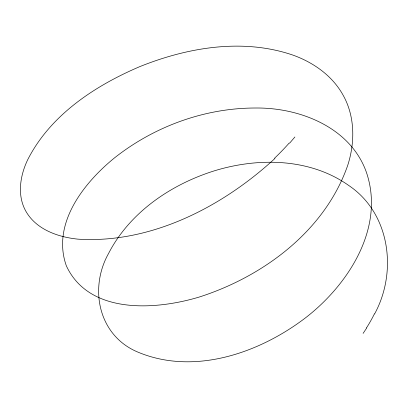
<?xml version="1.0" encoding="UTF-8"?>
<svg xmlns="http://www.w3.org/2000/svg" width="408" height="408" viewBox="0 0 408 408"><rect width="100%" height="100%" fill="white"/><g stroke="black" fill="none" stroke-linecap="round" stroke-linejoin="round"><path stroke-width="0.61" d="M374.615 313.925C397.606 271.697 390.237 213.216 348.58 185.37C310.009 158.136 258.499 157.325 214.654 170.738C171.064 184.334 129.703 212.303 108.452 253.669C88.76 288.956 98.731 336.008 138.139 352.216C194.397 375.646 259.366 353.007 305.515 317.827C348.177 284.911 385.264 227.817 366.41 172.324C350.605 127.566 300.023 107.498 255.683 108.013C204.893 107.926 154.515 126.332 114.735 157.707C83.89 182.677 51.362 223.854 66.366 265.889C89.219 315.002 156.284 310.095 199.609 296.922C263.665 276.293 324.88 230.785 347.677 165.48C355.144 142.494 355.098 116.061 342.837 94.697C332.168 75.643 313.313 62.404 293.046 55.146C243.071 37.98 187.853 47.313 139.898 66.581C94.906 85.746 50.383 114.99 27.688 159.752C20.028 175.721 16.815 195.743 26.148 211.737C36.649 229.679 58.155 237.104 77.801 239.139C150.904 243.897 222.421 206.871 274.972 158.431M366.715 327.961L363.115 333.377M294.897 136.991L289.655 143.137M374.411 313.88A144.203 110.701 -32.3 0 1 366.501 327.884M289.206 143.019A179.8 101.771 -31.3 0 1 274.548 158.238"/></g></svg>
